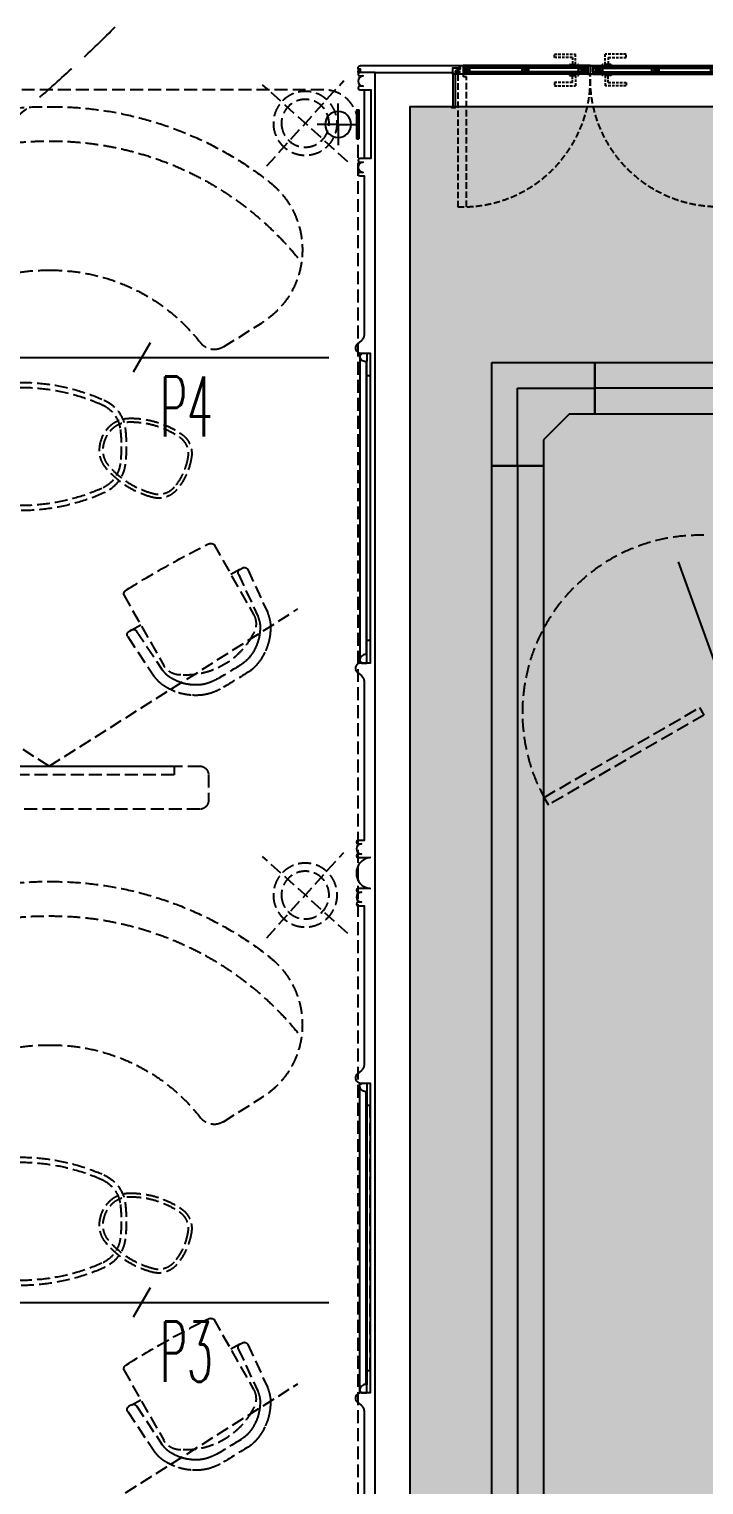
# Model space of a CAD drawing. Extents: x -284868 to 304789, y -137694 to 137894.
# Drawn here: x -71369 to -67447, y -83492 to -75036 of the extents above; entities that cross this region are included whole.
import ezdxf

# ---------------------------------------------------------------- set-up
doc = ezdxf.new("R2010")
doc.units = 0
doc.set_wipeout_variables(frame=1)
doc.linetypes.add('DASH', pattern=[0.35, 0.25, -0.1])
doc.linetypes.add('DASHED', pattern=[0.75, 0.5, -0.25])
doc.layers.get('0').update_dxf_attribs({"linetype": 'CONTINUOUS'})
for name, color, linetype in [('0-墙', 4, 'CONTINUOUS'), ('0-消防栓(给排水)', 9, 'CONTINUOUS'), ('0-非设计区域', 251, 'CONTINUOUS'), ('CABLETRAY', 4, 'CONTINUOUS'), ('CABLETRAY_DOTE', 5, 'DASH'), ('P-完成面', 42, 'CONTINUOUS'), ('P-平面家具', 3, 'CONTINUOUS'), ('P-门扇', 6, 'CONTINUOUS'), ('TEXT_照明_回路标注', 41, 'CONTINUOUS'), ('WIRE-照明', 130, 'CONTINUOUS')]:
    doc.layers.add(name, color=color, linetype=linetype)
doc.styles.add('HZ_e', font='simplex.shx', dxfattribs={"width": 0.8, "bigfont": 'hztxt.shx'})

# ---------------------------------------------------------------- blocks, each defined once
blk = doc.blocks.new('A$C5B4E3DF6')
for p, q in [((0, 240), (-658.7, 476.9)), ((-700, 0), (-700, 240)), ((0, 0), (-700, 240)), ((-700, 240), (0, 240)), ((0, 240), (0, 0)), ((0, 0), (-700, 0))]:
    blk.add_line(p, q)
for points in [[(-700, 240), (-541.4, 498.1), (-398.1, 240)], [(-398.1, 240), (-239.5, 498.1), (-96.1, 240)], [(-700, 0), (-700, 240), (0, 0)]]:
    blk.add_solid(points)
blk = doc.blocks.new('A$C3F6147FC')
at = {"xscale": -1, "rotation": 90}
blk.add_blockref('A$C5B4E3DF6', (240, 20700), dxfattribs=at)
blk = doc.blocks.new('*U406')
for p, q in [((-201.7, 244.1), (-201.7, 29.1)), ((-171.9, 135), (-171.9, 217)), ((-171.9, 135), (-171.9, 53))]:
    blk.add_line(p, q)
blk.add_lwpolyline([(-171.9, 53), (-171.9, 53), (-171.9, 217), (-171.9, 217)], close=True)
at = {"color": 250}
blk.add_wipeout([(0.7, 81.6), (3.9, 85), (7, 88.6), (9.8, 92.4), (12.3, 96.4), (14.6, 100.5), (16.6, 104.8), (18.4, 109.1), (19.9, 113.6), (21.1, 118.2), (22, 122.8), (22.6, 127.5), (23, 132.2), (23, 136.9), (22.7, 141.6), (22.2, 146.2), (21.3, 150.9), (20.2, 155.4), (18.7, 159.9), (17, 164.3), (15.1, 168.6), (12.8, 172.8), (10.3, 176.7), (7.6, 180.6), (4.6, 184.2), (1.4, 187.7), (-2, 190.9), (-5.6, 194), (-9.4, 196.8), (-13.4, 199.3), (-17.5, 201.6), (-21.8, 203.6), (-26.1, 205.4), (-30.6, 206.9), (-35.1, 208.1), (-39.8, 209), (-44.4, 209.6), (-49.1, 209.9), (-53.9, 210), (-58.6, 209.7), (-63.2, 209.2), (-67.9, 208.3), (-72.4, 207.2), (-76.9, 205.7), (-81.3, 204), (-85.6, 202), (-89.7, 199.8), (-93.7, 197.3), (-97.6, 194.6), (-101.2, 191.6), (-104.7, 188.4), (-107.9, 185), (-110.9, 181.4), (-113.7, 177.6), (-116.3, 173.6), (-118.6, 169.5), (-120.6, 165.2), (-122.4, 160.9), (-123.9, 156.4), (-125.1, 151.8), (-126, 147.2), (-126.6, 142.5), (-126.9, 137.8), (-127, 133.1), (-126.7, 128.4), (-126.1, 123.8), (-125.3, 119.1), (-124.1, 114.6), (-122.7, 110.1), (-121, 105.7), (-119, 101.4), (-116.8, 97.2), (-114.3, 93.3), (-111.6, 89.4), (-108.6, 85.8), (-105.4, 82.3), (-102, 79.1), (-98.3, 76), (-94.6, 73.2), (-90.6, 70.7), (-86.5, 68.4), (-82.2, 66.4), (-77.9, 64.6), (-73.4, 63.1), (-68.8, 61.9), (-64.2, 61), (-59.5, 60.4), (-54.8, 60.1), (-50.1, 60), (-45.4, 60.3), (-40.7, 60.8), (-36.1, 61.7), (-31.5, 62.8), (-27, 64.3), (-22.7, 66), (-18.4, 68), (-14.2, 70.2), (-10.2, 72.7), (-6.4, 75.4), (-2.8, 78.4)], dxfattribs=at)
for points in [[(-160.4, 135), (-171.9, 135), (-171.9, 219.2), (-160.4, 219.2)], [(-160.4, 53), (-171.9, 53), (-171.9, 135), (-160.4, 135)]]:
    blk.add_hatch(color=256).paths.add_polyline_path(points)
at = {"color": 251}
for q in [(-52, 255), (-171.9, 135), (67.8, 135), (-52, 15)]:
    blk.add_line((-52, 135), q, dxfattribs=at)
blk.add_lwpolyline([(-171.9, 53), (-160.4, 53), (-160.4, 219.2), (-171.9, 219.2)], close=True)
blk.add_circle((-52, 135), 75)
blk = doc.blocks.new('FZ03')
at = {"color": 8}
for p, q in [((-4, 1), (-4, 3)), ((-4, 3), (0, 3)), ((0, 0), (-4, 1)), ((-3, 7), (3, 7)), ((0, 7), (-3, 5)), ((-3, 3), (-3, 7)), ((0, 5), (-3, 4)), ((0, 7), (3, 5)), ((0, 7), (0, 3)), ((0, 5), (3, 4)), ((0, 3), (4, 3)), ((4, 1), (0, 0)), ((3, 3), (3, 7)), ((4, 3), (4, 1))]:
    blk.add_line(p, q, dxfattribs=at)
blk = doc.blocks.new('A$C79893AB6')
at = {"color": 8, "linetype": 'DASHED', "ltscale": 5}
for points in [[(10, 20.3), (0, 20.3), (0, 5.3), (10, 5.3)], [(10, 0), (12, 0), (12, 25), (10, 25)], [(13, 0), (15, 0), (15, 25), (13, 25)], [(15, 20.3), (25, 20.3), (25, 5.3), (15, 5.3)]]:
    blk.add_lwpolyline(points, close=True, dxfattribs=at)
for points in [[(5, 20.3), (5, 5.3)], [(12, 18.5), (13, 18.5)], [(12, 16.5), (13, 16.5)], [(12, 14.5), (13, 14.5)], [(12, 10.5), (13, 10.5)], [(12, 8.5), (13, 8.5)], [(12, 6.5), (13, 6.5)], [(20, 20.3), (20, 5.3)]]:
    blk.add_lwpolyline(points, dxfattribs=at)
blk = doc.blocks.new('A$C36122139')
at = {"color": 8, "linetype": 'DASHED', "ltscale": 30}
for points in [[(670.5, 98.2), (566.4, 98.2), (566.4, 117.2), (689.5, 117.2)], [(670.5, 98.2), (670.5, 57), (689.5, 57), (689.5, 117.2)], [(706.4, 55.5), (706.4, 50), (653.6, 50), (653.6, 55.5)], [(670.5, -48.2), (566.4, -48.2), (566.4, -67.2), (689.5, -67.2)], [(706.4, -5.5), (706.4, 0), (653.6, 0), (653.6, -5.5)], [(670.5, -48.2), (670.5, -7), (689.5, -7), (689.5, -67.2)]]:
    blk.add_lwpolyline(points, dxfattribs=at)
for points in [[(653.6, 55.5, -0.414214), (655.1, 57), (704.9, 57, -0.414214), (706.4, 55.5)], [(653.6, -5.5, 0.414214), (655.1, -7), (704.9, -7, 0.414214), (706.4, -5.5)]]:
    blk.add_lwpolyline(points, format="xyb", dxfattribs=at)
at = {"layer": 'P-门扇'}
for p, q in [((760, 50), (35, 50)), ((760, 0), (35, 0))]:
    blk.add_line(p, q, dxfattribs=at)
at = {"layer": 'P-门扇', "color": 251}
for p, q in [((775, 47), (35, 47)), ((760, 35), (35, 35)), ((760, 15), (35, 15)), ((775, 3), (35, 3))]:
    blk.add_line(p, q, dxfattribs=at)
at = {"layer": 'P-门扇'}
blk.add_lwpolyline([(20, 50), (35, 50), (35, 0), (5, 0), (5, 32), (20, 32)], close=True, dxfattribs=at)
at = {"layer": 'P-门扇', "color": 251, "linetype": 'DASH', "ltscale": 150}
blk.add_lwpolyline([(775, 0, -0.434561), (5, -770, 3.831979)], format="xyb", dxfattribs=at)
blk.add_lwpolyline([(55, -15), (37, -15), (37, 0), (5, 0), (5, -770), (55, -770), (55, -15)], dxfattribs=at)
at = {"layer": 'P-门扇', "color": 251}
for points in [[(75, 15), (75, 35), (35, 35), (35, 15)], [(417.5, 15), (417.5, 35), (377.5, 35), (377.5, 15)], [(760, 15), (760, 35), (705, 35), (705, 15)]]:
    blk.add_lwpolyline(points, close=True, dxfattribs=at)
for points in [[(75, 15), (35, 35)], [(35, 15), (75, 35)], [(417.5, 15), (377.5, 35)], [(377.5, 15), (417.5, 35)], [(760, 15), (705, 35)], [(705, 15), (760, 35)]]:
    blk.add_lwpolyline(points, dxfattribs=at)
at = {"layer": 'P-门扇'}
for points in [[(760, 0), (760, 0), (775, 0), (775, 50), (760, 50)], [(760, 47), (760, 3)]]:
    blk.add_lwpolyline(points, dxfattribs=at)
blk.add_blockref('A$C79893AB6', (-10, 0))
at = {"xscale": -0.7194583547756841, "yscale": 0.7194583547756841, "zscale": 0.7194583547756841}
blk.add_blockref('FZ03', (10, 32.8), dxfattribs=at)
blk = doc.blocks.new('bfrfbrf')
at = {"layer": 'P-平面家具', "color": 251, "linetype": 'DASH', "ltscale": 300}
for p, q in [((517685.6, -1017556.1), (518181.3, -1017108.5)), ((518157.2, -1017580.2), (517709.6, -1017084.5)), ((517685.6, -1022039.4), (518181.3, -1021591.8)), ((518157.2, -1022063.4), (517709.6, -1021567.7))]:
    blk.add_line(p, q, dxfattribs=at)
at = {"layer": 'P-平面家具', "linetype": 'DASH', "ltscale": 300}
for p, q in [((518409.3, -1018631.6), (518184.7, -1018490.9)), ((518465.1, -1019778), (518233.7, -1020185.9)), ((518267.4, -1019925.3), (518153, -1020172.7)), ((518322.3, -1019950.7), (518208.9, -1020196.2)), ((518313.1, -1019923.8), (518297.2, -1019915)), ((518313.1, -1019923.8), (518365.9, -1019952.9)), ((518988.5, -1020071.4), (518756.1, -1020481.1)), ((518914.1, -1020281.7), (518764.3, -1020507.1)), ((518964.9, -1020314.5), (518814, -1020541.8)), ((518941.8, -1020275.1), (518889.3, -1020246.2)), ((518941.8, -1020275.1), (518957.7, -1020283.9)), ((518409.5, -1023132.6), (518184.9, -1022991.9)), ((518465.3, -1024279.1), (518233.9, -1024687)), ((518267.6, -1024426.3), (518153.2, -1024673.7)), ((518322.5, -1024451.8), (518209.1, -1024697.2)), ((518313.3, -1024424.8), (518297.4, -1024416.1)), ((518313.3, -1024424.8), (518366.1, -1024453.9)), ((518988.7, -1024572.4), (518756.3, -1024982.2)), ((518914.3, -1024782.7), (518764.5, -1025008.1)), ((518942, -1024776.1), (518889.5, -1024747.3)), ((518942, -1024776.1), (518957.9, -1024784.9)), ((518965.1, -1024815.5), (518814.2, -1025042.8))]:
    blk.add_line(p, q, dxfattribs=at)
at = {"layer": 'P-平面家具', "color": 251, "linetype": 'DASH', "ltscale": 300}
for points in [[(519420.9, -1021066.6), (517975.8, -1020153.5)], [(519421.5, -1021066.6), (520866.6, -1020153.5)], [(519421.1, -1025567.6), (517976, -1024654.5)]]:
    blk.add_lwpolyline(points, dxfattribs=at)
at = {"layer": 'P-平面家具', "linetype": 'DASH', "ltscale": 300}
blk.add_lwpolyline([(520296.2, -1021066.6), (518546.2, -1021066.6, 0.414214), (518496.2, -1021116.6), (518496.2, -1021266.6, 0.414214), (518546.2, -1021316.6), (520296.2, -1021316.6, 0.414214), (520346.2, -1021266.6), (520346.2, -1021116.6, 0.414214)], format="xyb", close=True, dxfattribs=at)
blk.add_lwpolyline([(520146.2, -1021066.6), (518696.2, -1021066.6), (518696.2, -1021116.6), (520146.2, -1021116.6), (520146.2, -1021066.6)], dxfattribs=at)
for centre in [(517933.4, -1017332.3), (517933.4, -1021815.6)]:
    blk.add_circle(centre, 185.5, dxfattribs=at)
at = {"layer": 'P-平面家具', "color": 251, "linetype": 'DASH', "ltscale": 300}
for centre in [(517933.4, -1017332.3), (517933.4, -1021815.6)]:
    blk.add_circle(centre, 138.5, dxfattribs=at)
at = {"layer": 'P-平面家具', "linetype": 'DASH', "ltscale": 300}
for centre, radius, start, end in [((519407.7, -1019286), 2050, 89.64861, 128.15173), ((519433.7, -1019286), 2050, 51.8729, 90.37602), ((519407.7, -1019286), 1850, 89.60929, 141.7162), ((519433.7, -1019286), 1850, 38.30843, 90.41534), ((518450.2, -1018067.2), 500, 128.15173, 237.92952), ((519407.7, -1019286), 1100, 89.33449, 141.97643), ((519433.7, -1019286), 1100, 38.0482, 90.69014), ((518462.4, -1018546.8), 100, 237.92952, 321.97643), ((518483, -1019808.1), 35.1, 62.65311, 120.83278), ((515909, -1024943.1), 5779.1, 57.99326, 63.37246), ((518286.9, -1019933.6), 21.2, 61.17616, 156.84624), ((518302.8, -1019942.4), 21.2, 336.81924, 61.17616), ((518956.7, -1020070.5), 31.8, 358.27255, 61.17616), ((518311.2, -1020256.3), 175.9, 169.01088, 178.66021), ((518387.2, -1020272.5), 253.6, 163.64848, 168.67699), ((518806.8, -1020398.9), 691.8, 160.9147, 163.39178), ((518306.6, -1020255.7), 110.8, 170.18559, 177.65375), ((518364.8, -1020267.1), 170.1, 164.33004, 169.72915), ((518662.6, -1020353), 480, 160.9328, 164.06186), ((518329.4, -1020240.2), 110, 150.45161, 213.32807), ((518402.4, -1020259.2), 267.1, 178.48844, 183.28906), ((518525.3, -1020254.7), 390.1, 182.92233, 190.57743), ((518381.5, -1020259.3), 185.8, 177.48419, 182.66529), ((518536.5, -1020253.6), 340.9, 182.40899, 189.70306), ((518451.8, -1020265.5), 255.3, 190.27815, 205.00264), ((518627.6, -1020098.2), 439.5, 207.42244, 273.72227), ((518931.6, -1020293.7), 21.2, 61.17616, 145.53307), ((518947.4, -1020302.4), 21.2, 325.50606, 61.17616), ((518456.3, -1020264.1), 320.5, 191.18472, 205.81962), ((518471.3, -1020261), 335.4, 205.17651, 217.95926), ((518484.6, -1020253.4), 290.2, 204.42153, 215.2763), ((518413.3, -1020304.9), 262.7, 218.18323, 232.77896), ((518415.7, -1020302.3), 205.8, 215.24038, 232.85465), ((518494.6, -1020202.3), 333.1, 232.42965, 235.65785), ((534196.3, -994385.8), 30549.1, 238.65875, 238.9667), ((518660.4, -1020426.9), 110, 267.79013, 330.45161), ((533122.7, -996402.6), 28327.2, 238.34009, 238.75009), ((518702.5, -1020046.1), 576, 243.68165, 246.67652), ((518606.2, -1020269.1), 333.1, 246.69445, 249.92266), ((518575.8, -1020339.1), 255.3, 277.34967, 292.07416), ((518540.4, -1020261.1), 340.9, 292.64925, 299.94332), ((518618.6, -1020395.1), 185.8, 299.68702, 304.86812), ((518661.7, -1020456.4), 110.8, 304.69856, 312.16672), ((518620.9, -1020413.4), 170.1, 312.62316, 318.02227), ((518389, -1020207.7), 480, 318.29046, 321.41951), ((518604.4, -1020397.4), 253.6, 313.67532, 318.70383), ((518273.1, -1020110.5), 691.8, 318.96052, 321.43762), ((518631.1, -1020207.3), 460.2, 243.71509, 248.75523), ((518566.1, -1020380.5), 275.2, 248.30441, 259.13643), ((518563, -1020392.6), 202.3, 249.41126, 264.00872), ((518569, -1020344.4), 311.2, 259.85379, 274.98599), ((518569.2, -1020315.5), 279.6, 264.40408, 278.07509), ((518572.3, -1020326.9), 328.4, 274.14789, 291.04455), ((518545.6, -1020271.1), 390.1, 291.77488, 299.42998), ((518607.5, -1020377.4), 267.1, 299.06325, 303.86387), ((518658.7, -1020452.8), 175.9, 303.6921, 313.34143), ((519407.9, -1023787), 2050, 89.64861, 128.15173), ((519433.9, -1023787), 2050, 51.8729, 90.37602), ((519407.9, -1023787), 1850, 89.60929, 141.7162), ((519433.9, -1023787), 1850, 38.30843, 90.41534), ((518450.4, -1022568.2), 500, 128.15173, 237.92952), ((519407.9, -1023787), 1100, 89.33449, 141.97643), ((519433.9, -1023787), 1100, 38.0482, 90.69014), ((518462.6, -1023047.8), 100, 237.92952, 321.97643), ((518483.2, -1024309.2), 35.1, 62.65311, 120.83278), ((515909.2, -1029444.2), 5779.1, 57.99326, 63.37246), ((518287.1, -1024434.7), 21.2, 61.17616, 156.84624), ((518303, -1024443.4), 21.2, 336.81924, 61.17616), ((518956.9, -1024571.5), 31.8, 358.27255, 61.17616), ((518387.4, -1024773.6), 253.6, 163.64848, 168.67699), ((518807, -1024899.9), 691.8, 160.9147, 163.39178), ((518662.8, -1024854), 480, 160.9328, 164.06186), ((518329.6, -1024741.2), 110, 150.45161, 213.32807), ((518402.6, -1024760.2), 267.1, 178.48844, 183.28906), ((518311.4, -1024757.3), 175.9, 169.01088, 178.66021), ((518525.5, -1024755.7), 390.1, 182.92233, 190.57743), ((518381.7, -1024760.3), 185.8, 177.48419, 182.66529), ((518306.8, -1024756.7), 110.8, 170.18559, 177.65375), ((518536.7, -1024754.6), 340.9, 182.40899, 189.70306), ((518365, -1024768.1), 170.1, 164.33004, 169.72915), ((518627.8, -1024599.2), 439.5, 207.42244, 273.72227), ((518931.8, -1024794.7), 21.2, 61.17616, 145.53307), ((518947.6, -1024803.5), 21.2, 325.50606, 61.17616), ((518456.5, -1024765.1), 320.5, 191.18472, 205.81962), ((518452, -1024766.5), 255.3, 190.27815, 205.00264), ((518484.8, -1024754.4), 290.2, 204.42153, 215.2763), ((518471.5, -1024762), 335.4, 205.17651, 217.95926), ((518413.5, -1024806), 262.7, 218.18323, 232.77896), ((518415.9, -1024803.3), 205.8, 215.24038, 232.85465), ((518494.8, -1024703.3), 333.1, 232.42965, 235.65785), ((533122.9, -1000903.6), 28327.2, 238.34009, 238.75009), ((534196.5, -998886.9), 30549.1, 238.65875, 238.9667), ((518660.6, -1024927.9), 110, 267.79013, 330.45161), ((518540.7, -1024762.1), 340.9, 292.64925, 299.94332), ((518618.8, -1024896.1), 185.8, 299.68702, 304.86812), ((518661.9, -1024957.4), 110.8, 304.69856, 312.16672), ((518621.1, -1024914.4), 170.1, 312.62316, 318.02227), ((518389.2, -1024708.8), 480, 318.29046, 321.41951), ((518273.3, -1024611.5), 691.8, 318.96052, 321.43762), ((518631.3, -1024708.3), 460.2, 243.71509, 248.75523), ((518702.7, -1024547.1), 576, 243.68165, 246.67652), ((518566.3, -1024881.5), 275.2, 248.30441, 259.13643), ((518606.4, -1024770.1), 333.1, 246.69445, 249.92266), ((518563.2, -1024893.6), 202.3, 249.41126, 264.00872), ((518569.4, -1024816.5), 279.6, 264.40408, 278.07509), ((518572.5, -1024827.9), 328.4, 274.14789, 291.04455), ((518576, -1024840.1), 255.3, 277.34967, 292.07416), ((518545.8, -1024772.2), 390.1, 291.77488, 299.42998), ((518607.7, -1024878.4), 267.1, 299.06325, 303.86387), ((518658.9, -1024953.9), 175.9, 303.6921, 313.34143), ((518604.6, -1024898.4), 253.6, 313.67532, 318.70383), ((518569.3, -1024845.5), 311.2, 259.85379, 274.98599)]:
    blk.add_arc(centre, radius, start, end, dxfattribs=at)
for points in [[(519702.2, -1018842.9), (519497.8, -1018823.4), (519291.7, -1018856.8), (519104.1, -1018939.9)], [(519104.1, -1018939.9), (519035.7, -1018970.1), (518988.5, -1019034), (518979.6, -1019107.9)], [(518963, -1019046.3), (518852.2, -1019042.9), (518743.5, -1019074.9), (518652.2, -1019137.6)], [(519076.9, -1019099.5), (519047.7, -1019066.9), (519006.5, -1019047.7), (518963, -1019046.3)], [(518652.2, -1019137.6), (518609, -1019167.4), (518586.6, -1019219.7), (518594.7, -1019272.1)], [(518979.6, -1019107.9), (518975.5, -1019141.7), (518973.5, -1019175.7), (518973.5, -1019209.8)], [(519128.1, -1019212.9), (519123.2, -1019170.8), (519105.3, -1019131.1), (519076.9, -1019099.5)], [(518973.5, -1019209.8), (518973.5, -1019243.9), (518975.5, -1019277.9), (518979.6, -1019311.7)], [(519092.6, -1019333.6), (519120.3, -1019300.1), (519133.2, -1019256.5), (519128.1, -1019212.9)], [(518594.7, -1019272.1), (518605.4, -1019341.4), (518634.8, -1019406.5), (518679.7, -1019460.4)], [(518818.6, -1019506.2), (518926, -1019479.3), (519021.9, -1019418.9), (519092.6, -1019333.6)], [(518979.6, -1019311.7), (518988.5, -1019385.7), (519035.7, -1019449.5), (519104.1, -1019479.7)], [(518679.7, -1019460.4), (518713.6, -1019501.1), (518767.6, -1019518.9), (518818.6, -1019506.2)], [(519104.1, -1019479.7), (519291.7, -1019562.8), (519497.8, -1019596.3), (519702.2, -1019576.8)], [(519702.4, -1023343.9), (519498, -1023324.4), (519291.9, -1023357.8), (519104.3, -1023440.9)], [(519104.3, -1023440.9), (519035.9, -1023471.2), (518988.7, -1023535), (518979.8, -1023608.9)], [(518963.2, -1023547.4), (518852.4, -1023543.9), (518743.7, -1023575.9), (518652.4, -1023638.6)], [(519077.1, -1023600.6), (519047.9, -1023567.9), (519006.7, -1023548.7), (518963.2, -1023547.4)], [(518979.8, -1023608.9), (518975.7, -1023642.7), (518973.7, -1023676.8), (518973.7, -1023710.8)], [(519008.8, -1023612.4), (519004.8, -1023645), (519002.8, -1023677.9), (519002.8, -1023710.8)], [(519128.3, -1023714), (519123.4, -1023671.8), (519105.5, -1023632.1), (519077.1, -1023600.6)], [(518652.4, -1023638.6), (518609.2, -1023668.4), (518586.8, -1023720.7), (518594.9, -1023773.1)], [(518594.9, -1023773.1), (518605.6, -1023842.4), (518635, -1023907.6), (518679.9, -1023961.4)], [(518973.7, -1023710.8), (518973.7, -1023744.9), (518975.7, -1023778.9), (518979.8, -1023812.8)], [(519092.8, -1023834.6), (519120.5, -1023801.1), (519133.4, -1023757.5), (519128.3, -1023714)], [(518818.8, -1024007.2), (518926.2, -1023980.3), (519022.1, -1023919.9), (519092.8, -1023834.6)], [(518979.8, -1023812.8), (518988.7, -1023886.8), (519035.9, -1023950.5), (519104.3, -1023980.8)], [(518679.9, -1023961.4), (518713.8, -1024002.2), (518767.8, -1024019.9), (518818.8, -1024007.2)], [(519104.3, -1023980.8), (519291.9, -1024063.9), (519498, -1024097.3), (519702.4, -1024077.8)]]:
    blk.add_open_spline(points, degree=3, dxfattribs=at)
at = {"layer": 'P-平面家具', "color": 251, "linetype": 'DASH', "ltscale": 300}
for points in [[(519699.4, -1018871.8), (519500, -1018852.8), (519299, -1018885.4), (519115.9, -1018966.4)], [(519115.9, -1018966.4), (519057, -1018992.5), (519016.2, -1019047.6), (519008.6, -1019111.4)], [(518962.5, -1019067.5), (518856.2, -1019064.2), (518751.7, -1019094.9), (518664.2, -1019155.1)], [(519061.4, -1019113.6), (519036, -1019085.3), (519000.2, -1019068.6), (518962.5, -1019067.5)], [(519008.6, -1019111.4), (519004.6, -1019144), (519002.6, -1019176.9), (519002.6, -1019209.8)], [(519107.3, -1019215.2), (519102.9, -1019177.4), (519086.9, -1019141.9), (519061.4, -1019113.6)], [(518664.2, -1019155.1), (518627.5, -1019180.4), (518608.6, -1019224.6), (518615.4, -1019269)], [(519002.6, -1019209.8), (519002.6, -1019242.7), (519004.6, -1019275.6), (519008.6, -1019308.3)], [(519076.4, -1019319.9), (519100.5, -1019290.9), (519111.7, -1019253), (519107.3, -1019215.2)], [(518615.4, -1019269), (518625.5, -1019334.4), (518653.3, -1019396), (518695.7, -1019446.9)], [(519008.6, -1019308.3), (519016.2, -1019372.1), (519057, -1019427.2), (519115.9, -1019453.2)], [(518813.4, -1019485.6), (518916.4, -1019459.9), (519008.6, -1019401.9), (519076.4, -1019319.9)], [(518695.7, -1019446.9), (518724.5, -1019481.3), (518770.1, -1019496.5), (518813.4, -1019485.6)], [(519115.9, -1019453.2), (519299, -1019534.2), (519500, -1019566.8), (519699.4, -1019547.9)], [(519699.7, -1023372.8), (519500.2, -1023353.8), (519299.2, -1023386.4), (519116.1, -1023467.4)], [(519116.1, -1023467.4), (519057.2, -1023493.5), (519016.4, -1023548.6), (519008.8, -1023612.4)], [(518962.7, -1023568.5), (518856.4, -1023565.2), (518751.9, -1023595.9), (518664.4, -1023656.1)], [(519061.6, -1023614.6), (519036.2, -1023586.3), (519000.4, -1023569.7), (518962.7, -1023568.5)], [(519107.5, -1023716.2), (519103.1, -1023678.5), (519087.1, -1023642.9), (519061.6, -1023614.6)], [(518664.4, -1023656.1), (518627.7, -1023681.4), (518608.8, -1023725.6), (518615.6, -1023770)], [(518615.6, -1023770), (518625.7, -1023835.4), (518653.5, -1023897), (518695.9, -1023947.9)], [(519002.8, -1023710.8), (519002.8, -1023743.7), (519004.8, -1023776.6), (519008.8, -1023809.3)], [(519076.6, -1023821), (519100.7, -1023791.9), (519111.9, -1023754), (519107.5, -1023716.2)], [(518813.6, -1023986.7), (518916.6, -1023960.9), (519008.8, -1023902.9), (519076.6, -1023821)], [(519008.8, -1023809.3), (519016.4, -1023873.1), (519057.2, -1023928.2), (519116.1, -1023954.2)], [(518695.9, -1023947.9), (518724.7, -1023982.4), (518770.3, -1023997.5), (518813.6, -1023986.7)], [(519116.1, -1023954.2), (519299.2, -1024035.3), (519500.2, -1024067.9), (519699.7, -1024048.9)]]:
    blk.add_open_spline(points, degree=3, dxfattribs=at)
blk = doc.blocks.new('A$C4DBE3E00')
at = {"layer": 'CABLETRAY'}
for p, q in [((-7723, 17915.9), (-7723, 18515.9)), ((-7723, 18515.9), (-7123, 18515.9)), ((-7123, 18215.9), (-7123, 18515.9)), ((-7123, 18515.9), (8943, 18515.9)), ((-7123, 18515.9), (-7123, 18215.9)), ((-7273, 18215.9), (-7423, 18065.9)), ((-7123, 18215.9), (-7273, 18215.9)), ((8943, 18215.9), (-7123, 18215.9)), ((-7423, 18065.9), (-7423, 17915.9)), ((-7423, 17915.9), (-7723, 17915.9)), ((-7723, -1374.9), (-7723, 17915.9)), ((-7723, 17915.9), (-7423, 17915.9)), ((-7423, 17915.9), (-7423, -1374.9))]:
    blk.add_line(p, q, dxfattribs=at)
at = {"layer": 'CABLETRAY_DOTE'}
for p, q in [((-7573, 17915.9), (-7573, 18365.9)), ((-7573, 18365.9), (-7123, 18365.9)), ((8943, 18365.9), (-7123, 18365.9)), ((-7573, 17915.9), (-7573, -1374.9))]:
    blk.add_line(p, q, dxfattribs=at)

msp = doc.modelspace()

# ---------------------------------------------------------------- hatches: boundary and pattern name
at = {"layer": '0-非设计区域', "ltscale": 3}
h = msp.add_hatch(dxfattribs=at)
h.set_pattern_fill('ANGLE', color=256, scale=100)
h.set_pattern_definition([(0, (-492507.45, 278012.8), (0, 698.5), [508, -190.5]), (90, (-492507.45, 278012.8), (-698.5, 4e-14), [508, -190.5])])
h.paths.add_polyline_path([(-66856.6, -67385.8), (-66856.6, -75488.5), (-69156.6, -75488.5), (-69156.6, -94382), (-67356.6, -94382), (-67356.6, -95588.5), (-57756.6, -95588.5), (-57756.6, -99388.5), (-61306.6, -99388.5), (-61306.6, -99688.5), (-67356.6, -99688.5), (-67356.6, -103688.5), (-58356.6, -103688.5), (-58356.6, -106368.5), (-53056.6, -106368.5), (-53056.6, -117135.8), (-52206.6, -117135.8), (-52206.6, -118589), (-41206.1, -118589), (-41206.2, -65088), (-52206.6, -65088), (-52206.6, -67385.8), (-53706.6, -67385.8), (-53706.6, -65088.5), (-66206.6, -65088.5), (-66206.6, -67385.8)])

# ---------------------------------------------------------------- linework, layer by layer
at = {"layer": '0-墙', "ltscale": 3}
msp.add_lwpolyline([(-69156.6, -95158.5), (-69156.6, -95438.5), (-69356.6, -95438.5), (-69356.6, -75288.5), (-68906.6, -75288.5), (-68906.6, -75488.5), (-69156.6, -75488.5), (-69156.6, -95008.5), (-69086.6, -95008.5), (-69086.6, -95158.5), (-69156.6, -95158.5)], dxfattribs=at)
at = {"layer": '0-非设计区域', "ltscale": 3}
msp.add_lwpolyline([(-41206.1, -118589), (-41206.2, -65088), (-52206.6, -65088), (-52206.6, -67385.8), (-53706.6, -67385.8), (-53706.6, -65088.5), (-66206.6, -65088.5), (-66206.6, -67385.8), (-66856.6, -67385.8), (-66856.6, -75488.5), (-69156.6, -75488.5), (-69156.6, -94382), (-67356.6, -94382), (-67356.6, -95588.5), (-57756.6, -95588.5), (-57756.6, -99388.5)], dxfattribs=at)
at = {"layer": 'P-完成面'}
msp.add_line((-69421.6, -75388.5), (-69421.6, -75788.5), dxfattribs=at)
at = {"layer": 'P-完成面', "color": 251}
for p, q in [((-69446.6, -76923.5), (-69446.6, -78703.5)), ((-69409.6, -76967), (-69409.6, -78668.5)), ((-69446.6, -82953.5), (-69446.6, -81173.5)), ((-69409.6, -82910), (-69409.6, -81208.5))]:
    msp.add_line(p, q, dxfattribs=at)
at = {"layer": 'P-完成面'}
for points in [[(-69456.6, -75280.5, -0.414214), (-69454.6, -75278.5), (-69441.6, -75278.5), (-69441.6, -75268.5), (-69454.6, -75268.5, -0.414214), (-69456.6, -75266.5), (-69456.6, -75263.5, -0.414214), (-69441.6, -75248.5), (-68866.6, -75248.5), (-68866.6, -75263.5), (-68881.6, -75263.5)], [(-69356.6, -75288.5), (-69446.6, -75288.5, 1), (-69446.6, -75308.5), (-69426.6, -75308.5, 1), (-69426.6, -75368.5), (-69446.6, -75368.5, 1), (-69446.6, -75388.5), (-69381.6, -75388.5), (-69381.6, -75788.5), (-69446.6, -75788.5, 1), (-69446.6, -75808.5), (-69426.6, -75808.5, 1), (-69426.6, -75868.5), (-69446.6, -75868.5, 1), (-69446.6, -75888.5), (-69421.6, -75888.5), (-69421.6, -76813.5, -0.23273), (-69436.6, -76845.5), (-69460.4, -76864.5, 0.227838), (-69471.6, -76887.9), (-69471.6, -76888.1), (-69471.6, -76888.5, 0.414214), (-69441.6, -76918.5), (-69386.6, -76918.5), (-69386.6, -78718.5), (-69441.6, -78718.5, 0.414214), (-69471.6, -78748.5), (-69471.6, -78748.9), (-69471.6, -78749.1, 0.227838), (-69460.4, -78772.5), (-69436.6, -78791.5, -0.23273), (-69421.6, -78823.5), (-69421.6, -79748.5), (-69456.6, -79748.5, 1), (-69456.6, -79768.5), (-69436.6, -79768.5, 1), (-69436.6, -79828.5), (-69456.6, -79828.5, 1), (-69456.6, -79848.5), (-69386.6, -79848.5, 0.888889), (-69386.6, -80028.5), (-69456.6, -80028.5, 1), (-69456.6, -80048.5), (-69436.6, -80048.5, 1), (-69436.6, -80108.5), (-69456.6, -80108.5, 1), (-69456.6, -80128.5), (-69421.6, -80128.5), (-69421.6, -81053.5, -0.23273), (-69436.6, -81085.5), (-69460.4, -81104.5, 0.227838), (-69471.6, -81127.9), (-69471.6, -81128.1), (-69471.6, -81128.5, 0.414214), (-69441.6, -81158.5), (-69386.6, -81158.5), (-69386.6, -82958.5), (-69441.6, -82958.5, 0.414214), (-69471.6, -82988.5), (-69471.6, -82988.9), (-69471.6, -82989.1, 0.227838), (-69460.4, -83012.5), (-69436.6, -83031.5, -0.23273), (-69421.6, -83063.5), (-69421.6, -83988.5)], [(-69356.6, -75288.5), (-69454.6, -75288.5, -0.414214), (-69456.6, -75286.5), (-69456.6, -75280.5)], [(-69436.6, -76918.5), (-69406.6, -76918.5), (-69406.6, -76965.5), (-69409.6, -76965.5), (-69409.6, -76968.5), (-69411.6, -76968.5, -0.414214), (-69446.6, -76933.5), (-69446.6, -76923.5), (-69436.6, -76923.5), (-69436.6, -76918.5)], [(-69436.6, -78718.5), (-69406.6, -78718.5), (-69406.6, -78671.5), (-69409.6, -78671.5), (-69409.6, -78668.5), (-69411.6, -78668.5, 0.414214), (-69446.6, -78703.5), (-69446.6, -78713.5), (-69436.6, -78713.5), (-69436.6, -78718.5)], [(-69436.6, -81158.5), (-69406.6, -81158.5), (-69406.6, -81205.5), (-69409.6, -81205.5), (-69409.6, -81208.5), (-69411.6, -81208.5, -0.414214), (-69446.6, -81173.5), (-69446.6, -81163.5), (-69436.6, -81163.5), (-69436.6, -81158.5)], [(-69436.6, -82958.5), (-69406.6, -82958.5), (-69406.6, -82911.5), (-69409.6, -82911.5), (-69409.6, -82908.5), (-69411.6, -82908.5, 0.414214), (-69446.6, -82943.5), (-69446.6, -82953.5), (-69436.6, -82953.5), (-69436.6, -82958.5)]]:
    msp.add_lwpolyline(points, format="xyb", dxfattribs=at)
msp.add_lwpolyline([(-68891.6, -75298.5), (-68891.6, -75493.5), (-68911.6, -75493.5), (-68911.6, -75488.5), (-68906.6, -75488.5)], dxfattribs=at)
msp.add_lwpolyline([(-68881.6, -75298.5), (-68906.6, -75298.5), (-68906.6, -75260.5), (-68881.6, -75260.5)], close=True, dxfattribs=at)
at = {"layer": 'P-完成面', "color": 251}
for points in [[(-69406.6, -78671.5), (-69406.6, -76965.5)], [(-69406.6, -81205.5), (-69406.6, -82911.5)]]:
    msp.add_lwpolyline(points, dxfattribs=at)
at = {"layer": 'P-平面家具', "linetype": 'DASH', "ltscale": 300}
for points in [[(-69406.6, -77048.5), (-69386.6, -77048.5), (-69386.6, -78588.5), (-69406.6, -78588.5)], [(-69406.6, -82828.5), (-69386.6, -82828.5), (-69386.6, -81288.5), (-69406.6, -81288.5)]]:
    msp.add_lwpolyline(points, close=True, dxfattribs=at)
at = {"layer": 'P-门扇', "color": 251, "linetype": 'DASH', "ltscale": 300}
msp.add_lwpolyline([(-67471.6, -78977.2), (-67446.6, -79020.5), (-68350.8, -79542.5), (-68375.8, -79499.2)], close=True, dxfattribs=at)
msp.add_arc((-67471.6, -79006), 1029.9, 88.60901, 211.39099, dxfattribs=at)
at = {"layer": 'TEXT_照明_回路标注'}
for p, q in [((-70664.6, -76857.9, 0), (-70764.7, -77029.1, 0)), ((-70664.6, -82347.9, 0), (-70764.7, -82519.1, 0))]:
    msp.add_line(p, q, dxfattribs=at)
at = {"layer": 'WIRE-照明', "elevation": 0}
for points in [[(-73652, -76943.5), (-69627.2, -76943.5)], [(-73652, -82433.5), (-69627.2, -82433.5)]]:
    msp.add_lwpolyline(points, dxfattribs=at)

# ---------------------------------------------------------------- block references
at = {"layer": '0-消防栓(给排水)', "color": 0}
msp.add_blockref('A$C3F6147FC', (-67356.6, -99488.5), dxfattribs=at)
at = {"layer": 'P-门扇'}
msp.add_blockref('A$C36122139', (-68881.6, -75298.5), dxfattribs=at)
at = {"layer": 'P-门扇', "xscale": -1}
msp.add_blockref('A$C36122139', (-67331.6, -75298.5), dxfattribs=at)
at = {"layer": 'WIRE-照明'}
msp.add_blockref('A$C4DBE3E00', (-60956.6, -95488.5), dxfattribs=at)

# ---------------------------------------------------------------- texts
at = {"layer": 'TEXT_照明_回路标注', "style": 'HZ_e', "width": 0.5}
for s, p in [('P4', (-70608.2, -77403.3, 0.1)), ('P3', (-70608.2, -82893.3, 0.1))]:
    msp.add_text(s, height=350, dxfattribs=at).set_placement(p)

# ---------------------------------------------------------------- next in the draw order: block references
at = {"layer": 'P-平面家具', "linetype": 'DASH', "ltscale": 300, "xscale": -1.008957704772744, "yscale": 1.008957704772744, "zscale": 1.008957704772744, "rotation": 359.9999999999525}
msp.add_blockref('*U406', (-69625.1, -75726.3), dxfattribs=at)

# ---------------------------------------------------------------- next in the draw order: linework, layer by layer
at = {"layer": 'P-平面家具', "color": 251, "linetype": 'DASH', "ltscale": 300}
msp.add_lwpolyline([(-69656.6, -75388.5), (-78336.6, -75388.5, 0.414214), (-78536.6, -75588.5), (-78536.6, -84288.5, 0.414214), (-78336.6, -84488.5), (-69656.6, -84488.5, 0.414214), (-69456.6, -84288.5), (-69456.6, -75588.5, 0.414214)], format="xyb", close=True, dxfattribs=at)
at = {"layer": 'WIRE-照明', "color": 6, "linetype": 'DASH', "ltscale": 1000}
msp.add_arc((-77602.5, -68237.5, 0), 9560.3, 294.40716, 352.54778, dxfattribs=at)

# ---------------------------------------------------------------- next in the draw order: block references
at = {"layer": 'P-平面家具', "linetype": 'DASH', "ltscale": 300, "xscale": -1}
msp.add_blockref('bfrfbrf', (448169.8, 941749.2), dxfattribs=at)

doc.saveas('drawing.dxf')
